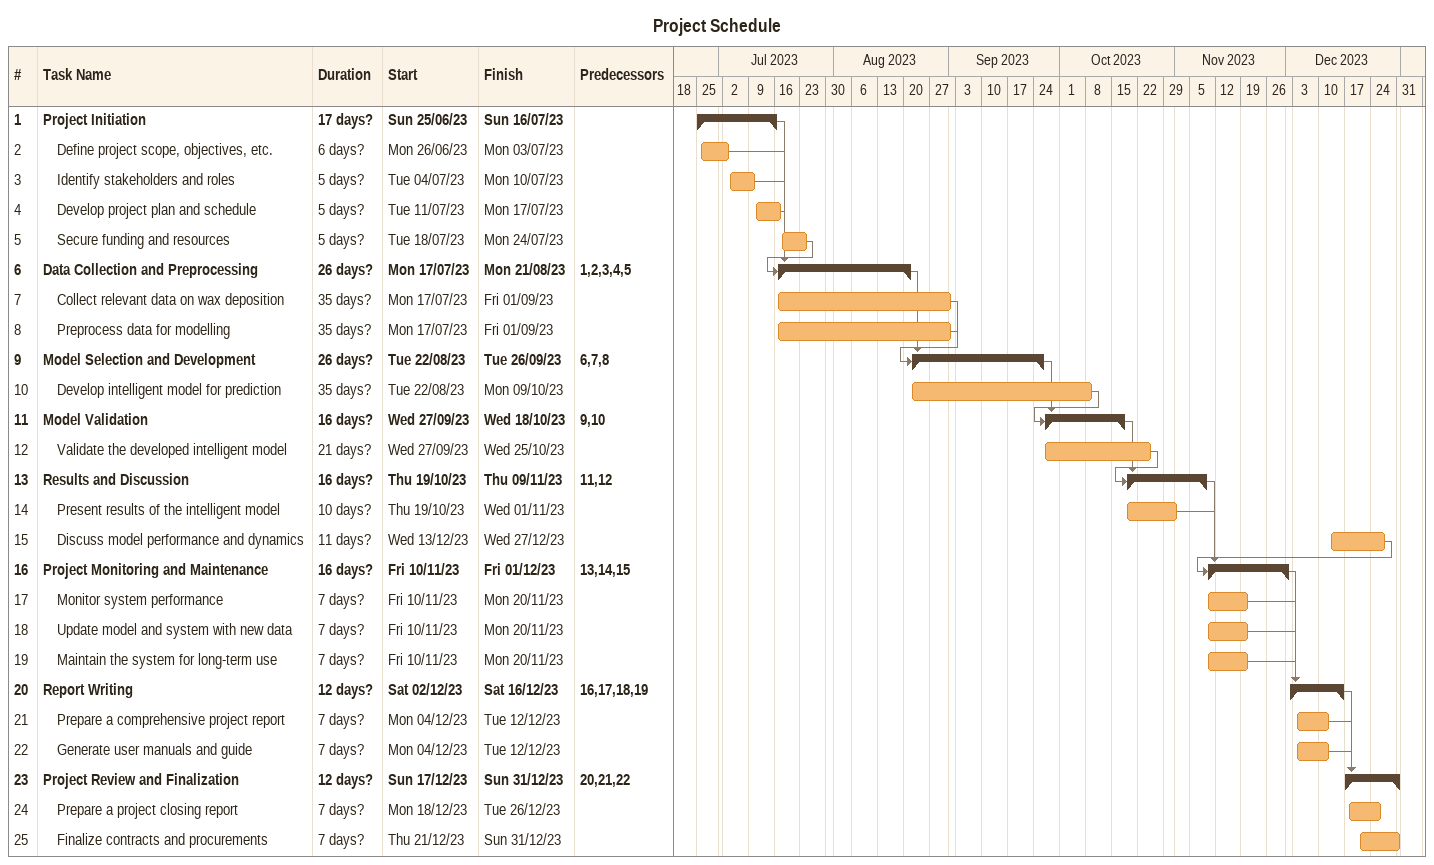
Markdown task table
Project Schedule

| ID | Level | Task | Duration | Start | Finish | Predecessors |
|---|---|---|---|---|---|---|
| 1 | 1 | **Project Initiation** | 17d? | 2023-06-25 | 2023-07-16 |  |
| 2 | 2 | Define project scope, objectives, etc. | 6d? | 2023-06-26 | 2023-07-03 |  |
| 3 | 2 | Identify stakeholders and roles | 5d? | 2023-07-04 | 2023-07-10 |  |
| 4 | 2 | Develop project plan and schedule | 5d? | 2023-07-11 | 2023-07-17 |  |
| 5 | 2 | Secure funding and resources | 5d? | 2023-07-18 | 2023-07-24 |  |
| 6 | 1 | **Data Collection and Preprocessing** | 26d? | 2023-07-17 | 2023-08-21 | 1, 2, 3, 4, 5 |
| 7 | 2 | Collect relevant data on wax deposition | 35d? | 2023-07-17 | 2023-09-01 |  |
| 8 | 2 | Preprocess data for modelling | 35d? | 2023-07-17 | 2023-09-01 |  |
| 9 | 1 | **Model Selection and Development** | 26d? | 2023-08-22 | 2023-09-26 | 6, 7, 8 |
| 10 | 2 | Develop intelligent model for prediction | 35d? | 2023-08-22 | 2023-10-09 |  |
| 11 | 1 | **Model Validation** | 16d? | 2023-09-27 | 2023-10-18 | 9, 10 |
| 12 | 2 | Validate the developed intelligent model | 21d? | 2023-09-27 | 2023-10-25 |  |
| 13 | 1 | **Results and Discussion** | 16d? | 2023-10-19 | 2023-11-09 | 11, 12 |
| 14 | 2 | Present results of the intelligent model | 10d? | 2023-10-19 | 2023-11-01 |  |
| 15 | 2 | Discuss model performance and dynamics | 11d? | 2023-12-13 | 2023-12-27 |  |
| 16 | 1 | **Project Monitoring and Maintenance** | 16d? | 2023-11-10 | 2023-12-01 | 13, 14, 15 |
| 17 | 2 | Monitor system performance | 7d? | 2023-11-10 | 2023-11-20 |  |
| 18 | 2 | Update model and system with new data | 7d? | 2023-11-10 | 2023-11-20 |  |
| 19 | 2 | Maintain the system for long-term use | 7d? | 2023-11-10 | 2023-11-20 |  |
| 20 | 1 | **Report Writing** | 12d? | 2023-12-02 | 2023-12-16 | 16, 17, 18, 19 |
| 21 | 2 | Prepare a comprehensive project report | 7d? | 2023-12-04 | 2023-12-12 |  |
| 22 | 2 | Generate user manuals and guide | 7d? | 2023-12-04 | 2023-12-12 |  |
| 23 | 1 | **Project Review and Finalization** | 12d? | 2023-12-17 | 2023-12-31 | 20, 21, 22 |
| 24 | 2 | Prepare a project closing report | 7d? | 2023-12-18 | 2023-12-26 |  |
| 25 | 2 | Finalize contracts and procurements | 7d? | 2023-12-21 | 2023-12-31 |  |
